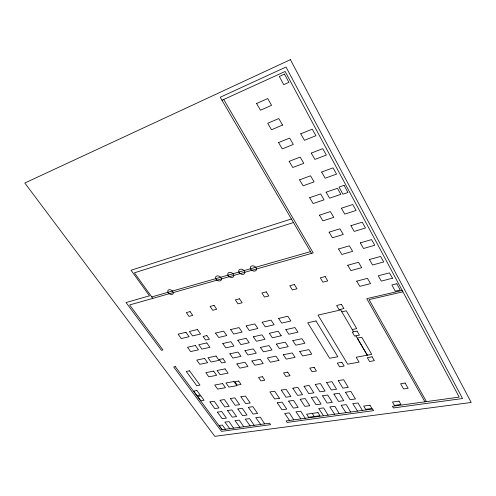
<?xml version="1.0" encoding="UTF-8"?>
<svg xmlns="http://www.w3.org/2000/svg" width="496" height="496" viewBox="0 0 496 496"><rect width="100%" height="100%" fill="white"/><g stroke="black" fill="none" stroke-linecap="round" stroke-linejoin="round"><path stroke-width="0.74" d="M221.985 100.26L285.132 71.474L459.203 397.098L392.423 406.292L393.402 407.948L462.551 398.53L286.012 67.022L220.224 97.253L311.513 253.388M254.157 425.314L249.624 418.636L245.235 419.157L250.176 425.866M305.22 418.283L300.768 411.252L295.976 411.81L300.849 418.891M328.092 415.14L323.652 407.917L318.699 408.524L323.547 415.766M362.34 410.421L358.007 402.981L352.724 403.601L357.517 411.091M291.394 218.972L131.043 270.252L149.476 295.821L126.046 302.548L161.454 350.294L162.948 349.953L129.623 304.947L313.205 252.91L223.708 99.479M293.489 222.555L134.397 272.819L152.799 298.381M151.751 296.924L310.49 251.639M243.759 426.746L239.239 420.137L234.955 420.633L239.878 427.279M293.806 419.858L289.329 412.877L284.667 413.447L289.552 420.447M402.182 290.427L366.773 298.666L424.911 401.816M402.919 291.809L369.074 299.615L426.43 401.611M355.93 335.842L367.313 355.186L357.294 338.142L361.739 337.255L371.74 354.373L356.178 357.238L359.098 362.136L347.69 364.182L318.01 315.103L340.721 309.938L341.831 311.823L346.307 310.812L356.698 328.619L352.247 329.549M233.56 428.153L229.084 421.631L224.849 422.096L229.784 428.668M264.684 423.869L260.245 417.13L255.762 417.626L260.673 424.421M339.227 413.608L334.899 406.317L329.821 406.918L334.645 414.241M350.641 412.04L346.338 404.662L341.136 405.294L345.972 412.684M222.258 429.679L219.145 425.475L222.338 425.022L225.451 429.238M312.238 413.41L314.272 416.497M341.831 311.823L353.574 331.812M392.503 278.2L381.319 281.108L378.274 275.788L389.428 272.874L392.503 278.2M276.371 344.137L279.384 348.558L288.226 346.661L285.219 342.172L276.384 344.081M277.307 402.864L281.988 409.764L286.738 409.15L282.057 402.126L277.32 402.82M278.566 142.581L282.298 148.874L293.322 144.448L289.645 138.074L278.566 142.581M278.64 318.482L281.747 323.125L290.892 320.955L287.798 316.231L278.647 318.451M278.926 360.425L270.357 362.216L267.381 357.92L275.956 356.134L278.926 360.449M279.446 398.245L274.666 399.001L269.923 391.914L274.685 391.214L279.446 398.269M282.59 125.054L271.492 129.778L267.722 123.287L278.771 118.563L282.59 125.054M281.238 335.749L272.347 337.795L269.322 333.287L278.182 331.241L281.238 335.749M281.251 390.098L286 397.197L290.854 396.521L286.136 389.31L281.251 390.073M283.309 354.789L286.279 359.135L295.095 357.343L292.175 352.935L283.309 354.758M285.783 329.679L288.839 334.248L297.966 332.19L294.915 327.546L285.789 329.654M289.156 161.355L292.795 167.499L303.788 163.308L300.148 157.089L289.156 161.355M288.635 401.103L293.303 408.09L298.152 407.458L293.514 400.371L288.635 401.103M292.801 340.696L295.808 345.191L304.916 343.244L301.959 338.681L292.807 340.671M292.838 388.17L297.569 395.355L302.529 394.661L297.829 387.364L292.838 388.17M299.572 179.837L303.13 185.833L314.092 181.877L310.539 175.807L299.572 179.837M300.762 133.852L304.476 140.306L315.958 135.693L312.244 129.152L300.768 133.802M299.708 351.534L302.672 355.961L311.761 354.113L308.847 349.624L299.714 351.503M300.198 399.311L304.854 406.373L309.802 405.734L305.152 398.542L300.21 399.261M309.647 197.712L313.125 203.565L324.049 199.832L320.627 193.917L309.647 197.712M311.277 153.109L314.91 159.408L326.349 155.05L322.729 148.67L311.277 153.109M304.067 386.297L308.785 393.57L313.844 392.863L309.157 385.479L304.067 386.272M319.486 215.159L322.884 220.875L333.777 217.36L330.386 211.575L319.486 215.159M321.631 172.062L325.171 178.207L336.573 174.096L333.039 167.871L321.637 172.019M311.407 397.569L316.039 404.717L321.086 404.06L316.454 396.788L311.407 397.544M315.233 384.437L319.932 391.797L325.091 391.071L320.397 383.582L315.233 384.437M326.139 192.212L329.604 198.171L340.857 194.333L337.447 188.306L326.151 192.169M329.096 232.196L332.419 237.782L343.269 234.472L339.952 228.817L329.102 232.159M322.549 395.839L327.162 403.068L332.308 402.399L327.695 395.039L322.549 395.839M209.938 401.94L214.749 408.543L218.996 407.972L214.179 401.252L209.944 401.915M215.543 333.114L218.668 337.472L226.777 335.544L223.69 331.154L215.562 333.064M326.628 382.546L331.309 389.986L336.573 389.242L331.929 381.691L326.635 382.515M338.57 249.004L341.818 254.467L352.631 251.348L349.395 245.83L338.576 248.973M341.397 208.252L344.776 214.105L356.091 210.453L352.724 204.526L341.403 208.215M217.428 412.139L222.158 418.643L226.412 418.091L221.662 411.506L217.428 412.139M222.766 343.561L225.841 347.851L233.945 346.022L230.869 341.688L222.772 343.536M220.063 400.253L224.868 406.931L229.189 406.348L224.384 399.559L220.063 400.253M333.913 394.072L338.514 401.382L343.759 400.7L339.165 393.26L333.92 394.047M338.253 380.612L342.916 388.139L348.285 387.382L343.666 379.738L338.26 380.581M347.739 265.267L350.914 270.599L361.689 267.673L358.521 262.279L347.739 265.267M350.926 225.699L354.225 231.415L365.496 227.98L362.254 222.202L350.932 225.661M230.628 329.611L233.746 334.044L242.098 332.06L239.016 327.589L230.634 329.586M229.877 353.84L232.909 358.069L241 356.333L238.012 352.073L229.877 353.84M227.534 410.57L232.264 417.142L236.598 416.584L231.855 409.919L227.534 410.57M256.587 103.546L260.505 110.211L271.572 105.307L267.716 98.561L256.599 103.503M230.38 398.536L235.178 405.288L239.605 404.674L234.825 397.842L230.386 398.511M345.507 392.274L350.083 399.664L355.44 398.97L350.87 391.443L345.507 392.274M356.698 281.158L359.805 286.372L370.537 283.625L367.443 278.349L356.698 281.158M360.319 242.904L363.543 248.49L374.771 245.253L371.56 239.605L360.325 242.866M237.832 340.237L240.907 344.602L249.246 342.717L246.177 338.309L237.844 340.206M236.877 363.965L239.866 368.131L247.95 366.482L245.005 362.291L236.896 363.915M246.159 326.002L249.271 330.51L257.877 328.47L254.764 323.913L246.177 325.946M237.851 408.971L242.569 415.611L246.983 415.047L242.284 408.326L237.857 408.946M244.931 350.691L247.957 354.987L256.289 353.202L253.264 348.862L244.937 350.666M369.402 259.538L372.558 264.994L383.743 261.956L380.599 256.438L369.402 259.538M240.913 396.781L245.7 403.614L250.213 402.988L245.415 396.056L240.913 396.781M253.344 336.809L256.413 341.254L265.007 339.314L261.981 334.837L253.357 336.784M251.912 360.983L254.894 365.217L263.215 363.525L260.276 359.259L251.912 360.983M248.366 407.334L253.078 414.055L257.579 413.472L252.892 406.683L248.372 407.315M262.155 322.282L265.267 326.876L274.133 324.768L271.027 320.131L262.173 322.226M260.419 347.448L263.444 351.819L272.019 349.978L269.006 345.569L260.431 347.423M290.42 59.656L24.8 183.024L214.83 436.344L471.2 402.461L290.42 59.656M284.481 74.102L279.31 76.446L283.743 84.661L288.908 82.367L284.481 74.102M344.106 185.368L339.035 187.066L342.872 194.178L347.938 192.522L344.106 185.368M190.111 311.631L186.322 312.61L188.951 316.361L192.739 315.394L190.111 311.631M214.067 305.406L210.093 306.435L212.722 310.291L216.696 309.275L214.067 305.406M239.518 298.797L235.352 299.882L237.968 303.843L242.135 302.783L239.518 298.797M266.265 291.853L261.882 292.987L264.486 297.073L268.869 295.957L266.265 291.853M294.407 284.543L289.788 285.739L292.38 289.955L296.992 288.777L294.407 284.543M325.178 276.551L320.304 277.816L322.871 282.168L327.738 280.928L325.178 276.551M185.95 332.283L178.089 334.174L181.251 338.563L189.112 336.716L185.95 332.283M197.408 329.536L189.36 331.464L192.522 335.916L200.57 334.025L197.408 329.536M396.831 283.768L391.877 284.952L395.231 291.158L400.173 290.005L396.831 283.768M206.863 335.581L203.081 336.462L205.617 340.076L209.405 339.214L206.863 335.581M341.44 304.364L336.598 305.493L339.059 309.678L343.902 308.574L341.44 304.364M195.374 345.495L187.513 347.262L190.613 351.565L198.474 349.835L195.374 345.495M206.82 342.922L198.778 344.726L201.878 349.091L209.92 347.324L206.82 342.922M315.971 320.937L307.718 322.778L329.642 358.273L337.838 356.742L315.971 320.937M204.612 358.441L196.751 360.09L199.795 364.312L207.65 362.7L204.612 358.441M216.051 356.041L208.016 357.728L211.054 362.006L219.083 360.356L216.051 356.041M175.286 366.618L173.693 366.953L221.458 431.353L270.618 424.657L269.595 423.193L222.016 429.741L175.286 366.618M223.033 358.707L219.257 359.488L221.712 362.979L225.488 362.216L223.033 358.707M357.064 331.092L352.253 332.084L354.621 336.108L359.433 335.135L357.064 331.092M189.528 370.828L186.285 371.479L196.738 385.714L199.981 385.113L189.528 370.828M213.664 371.138L205.815 372.676L208.797 376.817L216.647 375.317L213.664 371.138M225.097 368.9L217.068 370.475L220.05 374.666L228.073 373.135L225.097 368.9M222.549 383.594L214.706 385.02L217.632 389.081L225.475 387.692L222.549 383.594M233.963 381.517L225.947 382.974L228.873 387.085L236.883 385.665L233.963 381.517M238.657 381.04L234.887 381.728L237.255 385.101L241.025 384.431L238.657 381.04M262.458 376.718L258.515 377.431L260.877 380.891L264.814 380.19L262.458 376.718M287.68 372.13L283.551 372.88L285.901 376.439L290.024 375.701L287.68 372.13M314.111 367.325L309.783 368.113L312.114 371.764L316.442 370.996L314.111 367.325M341.849 362.285L337.305 363.115L339.611 366.873L344.15 366.06L341.849 362.285M372.093 356.791L367.307 357.659L369.582 361.528L374.362 360.679L372.093 356.791M196.912 390.526L193.707 391.102L196.993 395.541L200.198 394.983L196.912 390.526M200.837 395.851L197.637 396.409L200.892 400.811L204.092 400.272L200.837 395.851M405.133 383.055L400.632 383.755L403.62 388.957L408.115 388.281L405.133 383.055M317.936 412.61L306.602 414.203L308.636 417.272L319.963 415.71L317.936 412.61M369.948 405.22L363.717 406.1L365.707 409.343L371.932 408.487L369.948 405.22M399.001 401.121L392.46 402.045L394.425 405.381L400.96 404.476L399.001 401.121M372.62 409.014L286.08 420.924L287.103 422.412L373.606 410.638L372.62 409.014M168.2 292.603A3.057 2.065 33.5 0 0 173.03 293.849A3.057 2.065 33.5 0 0 170.395 289.776A3.057 2.065 33.5 0 0 168.2 292.603M216.101 279.254A3.199 2.275 31.5 0 0 221.222 280.097A3.199 2.275 31.5 0 0 218.178 275.906A3.199 2.275 31.5 0 0 216.101 279.254M228.296 275.782A3.236 2.331 30.9 0 0 233.511 276.625A3.236 2.331 30.9 0 0 230.466 272.372A3.236 2.331 30.9 0 0 228.296 275.782M239.258 272.664A3.267 2.381 30.2 0 0 244.553 273.507A3.267 2.381 30.2 0 0 241.509 269.204A3.267 2.381 30.2 0 0 239.258 272.664M250.858 269.359A3.305 2.437 29.5 0 0 256.234 270.208A3.305 2.437 29.5 0 0 253.189 265.844A3.305 2.437 29.5 0 0 250.858 269.359"/></g></svg>
